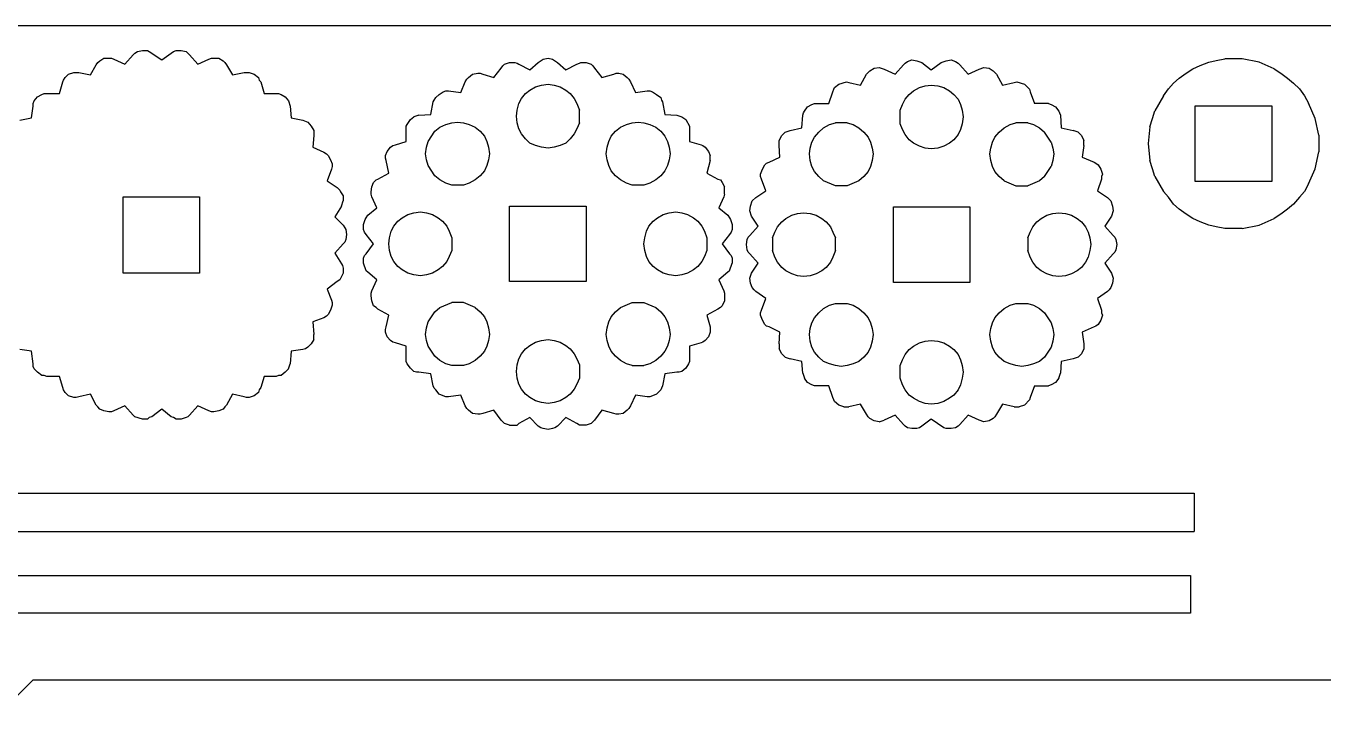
# Model space of a CAD drawing. Extents: x -4665 to 4665, y -2178 to 2178.
# Drawn here: x 2160 to 3468, y 1481 to 2178 of the extents above; entities that cross this region are included whole.
import ezdxf

# ---------------------------------------------------------------- set-up
doc = ezdxf.new("R2010")
doc.units = 0
doc.header["$MEASUREMENT"] = 0
doc.layers.get('0').update_dxf_attribs({"linetype": 'CONTINUOUS'})

msp = doc.modelspace()

# ---------------------------------------------------------------- linework, layer by layer
for p, q in [((4664.7, 2178.2), (-4664.7, 2178.2)), ((2234.2, 2143.2), (2238.5, 2145.7)), ((2238.5, 2145.7), (2246.1, 2145.7)), ((2246.1, 2145.7), (2248.6, 2144.9)), ((2259.6, 2139.8), (2268.1, 2149.1)), ((2268.1, 2149.1), (2269.8, 2150.8)), ((2269.8, 2150.8), (2272.3, 2152.5)), ((2272.3, 2152.5), (2277.4, 2153.4)), ((2277.4, 2153.4), (2282.5, 2153.4)), ((2282.5, 2153.4), (2284.2, 2152.5)), ((2284.2, 2152.5), (2296.9, 2144)), ((2296.9, 2144), (2306.2, 2150.8)), ((2306.2, 2150.8), (2308.7, 2152.5)), ((2308.7, 2152.5), (2311.3, 2153.4)), ((2311.3, 2153.4), (2316.4, 2153.4)), ((2316.4, 2153.4), (2321.4, 2152.5)), ((2321.4, 2152.5), (2324.8, 2149.1)), ((2324.8, 2149.1), (2333.3, 2139.8)), ((2344.3, 2144.9), (2346.8, 2145.7)), ((2346.8, 2145.7), (2354.5, 2145.7)), ((2354.5, 2145.7), (2358.7, 2143.2)), ((2681.4, 2144.9), (2686.5, 2145.7)), ((2686.5, 2145.7), (2690.8, 2144.9)), ((3360.1, 2143.5), (3368.6, 2145.2)), ((3386.3, 2145.2), (3368.6, 2145.2)), ((3403.3, 2141.8), (3386.3, 2145.2)), ((2224.9, 2128.8), (2230.8, 2139)), ((2230.8, 2139), (2232.5, 2141.5)), ((2232.5, 2141.5), (2234.2, 2143.2)), ((2248.6, 2144.9), (2259.6, 2139.8)), ((2333.3, 2139.8), (2344.3, 2144.9)), ((2358.7, 2143.2), (2360.4, 2141.5)), ((2360.4, 2141.5), (2362.1, 2139)), ((2362.1, 2139), (2368, 2128.8)), ((2631.5, 2126.3), (2639.1, 2135.6)), ((2639.1, 2135.6), (2640.8, 2138.1)), ((2640.8, 2138.1), (2642.5, 2139.8)), ((2642.5, 2139.8), (2647.6, 2141.5)), ((2647.6, 2141.5), (2652.7, 2141.5)), ((2652.7, 2141.5), (2655.2, 2140.7)), ((2655.2, 2140.7), (2656.9, 2139.8)), ((2656.9, 2139.8), (2667.9, 2133.9)), ((2667.9, 2133.9), (2676.4, 2141.5)), ((2676.4, 2141.5), (2681.4, 2144.9)), ((2690.8, 2144.9), (2695.8, 2141.5)), ((2695.8, 2141.5), (2704.3, 2133.9)), ((2704.3, 2133.9), (2715.3, 2139.8)), ((2715.3, 2139.8), (2717.9, 2140.7)), ((2717.9, 2140.7), (2719.5, 2141.5)), ((2719.5, 2141.5), (2724.6, 2141.5)), ((2724.6, 2141.5), (2729.7, 2139.8)), ((2729.7, 2139.8), (2731.4, 2138.1)), ((2731.4, 2138.1), (2733.1, 2135.6)), ((2733.1, 2135.6), (2740.7, 2126.3)), ((3007.4, 2129.6), (3010.8, 2133)), ((3010.8, 2133), (3015, 2135.6)), ((3015, 2135.6), (3020.1, 2136.4)), ((3020.1, 2136.4), (3025.2, 2134.7)), ((3025.2, 2134.7), (3036.2, 2129.6)), ((3036.2, 2129.6), (3044.7, 2139)), ((3044.7, 2139), (3046.4, 2140.7)), ((3046.4, 2140.7), (3048.9, 2142.3)), ((3048.9, 2142.3), (3053.1, 2144)), ((3053.1, 2144), (3058.2, 2143.2)), ((3058.2, 2143.2), (3063.3, 2141.5)), ((3063.3, 2141.5), (3072.6, 2133.9)), ((3072.6, 2133.9), (3082.8, 2141.5)), ((3082.8, 2141.5), (3087.8, 2143.2)), ((3087.8, 2143.2), (3092.9, 2144)), ((3092.9, 2144), (3097.2, 2142.3)), ((3097.2, 2142.3), (3099.7, 2140.7)), ((3099.7, 2140.7), (3101.4, 2139)), ((3101.4, 2139), (3109.9, 2129.6)), ((3109.9, 2129.6), (3120.9, 2134.7)), ((3120.9, 2134.7), (3125.9, 2136.4)), ((3125.9, 2136.4), (3131, 2135.6)), ((3131, 2135.6), (3135.3, 2133)), ((3135.3, 2133), (3138.6, 2129.6)), ((3329.6, 2130.8), (3336.4, 2135)), ((3336.4, 2135), (3344, 2138.4)), ((3344, 2138.4), (3352.5, 2141.8)), ((3352.5, 2141.8), (3360.1, 2143.5)), ((3418.5, 2135), (3403.3, 2141.8)), ((3418.5, 2135), (3425.3, 2130.8)), ((2193.6, 2110.2), (2197, 2122)), ((2197, 2122), (2197.8, 2123.7)), ((2197.8, 2123.7), (2199.5, 2126.3)), ((2199.5, 2126.3), (2202.9, 2129.6)), ((2202.9, 2129.6), (2208, 2131.3)), ((2208, 2131.3), (2213.1, 2131.3)), ((2213.1, 2131.3), (2224.9, 2128.8)), ((2368, 2128.8), (2379.9, 2131.3)), ((2379.9, 2131.3), (2384.9, 2131.3)), ((2384.9, 2131.3), (2390, 2129.6)), ((2390, 2129.6), (2394.2, 2126.3)), ((2394.2, 2126.3), (2395.1, 2123.7)), ((2395.1, 2123.7), (2396.8, 2122)), ((2396.8, 2122), (2400.2, 2110.2)), ((2598.5, 2111), (2602.7, 2122)), ((2602.7, 2122), (2604.4, 2124.6)), ((2604.4, 2124.6), (2606.1, 2126.3)), ((2606.1, 2126.3), (2610.3, 2129.6)), ((2610.3, 2129.6), (2615.4, 2130.5)), ((2615.4, 2130.5), (2617.9, 2130.5)), ((2617.9, 2130.5), (2620.5, 2129.6)), ((2620.5, 2129.6), (2631.5, 2126.3)), ((2679.8, 2118.6), (2686.5, 2119.5)), ((2686.5, 2119.5), (2692.5, 2118.6)), ((2740.7, 2126.3), (2752.6, 2129.6)), ((2752.6, 2129.6), (2755.1, 2130.5)), ((2755.1, 2130.5), (2757.6, 2130.5)), ((2757.6, 2130.5), (2761.9, 2129.6)), ((2761.9, 2129.6), (2766.1, 2126.3)), ((2766.1, 2126.3), (2767.8, 2124.6)), ((2767.8, 2124.6), (2769.5, 2122)), ((2769.5, 2122), (2774.6, 2111)), ((2975.2, 2116.1), (2979.5, 2119.5)), ((2979.5, 2119.5), (2987.1, 2122)), ((2987.1, 2122), (2989.6, 2121.2)), ((2989.6, 2121.2), (3001.5, 2118.6)), ((3001.5, 2118.6), (3007.4, 2129.6)), ((3138.6, 2129.6), (3144.6, 2118.6)), ((3144.6, 2118.6), (3156.4, 2121.2)), ((3156.4, 2121.2), (3159, 2122)), ((3159, 2122), (3166.6, 2119.5)), ((3166.6, 2119.5), (3171.7, 2114.4)), ((3311.8, 2114.7), (3316.9, 2120.6)), ((3316.9, 2120.6), (3322.8, 2125.7)), ((3322.8, 2125.7), (3329.6, 2130.8)), ((3425.3, 2130.8), (3432.1, 2125.7)), ((3432.1, 2125.7), (3438, 2120.6)), ((3438, 2120.6), (3443.9, 2114.7)), ((2168.2, 2102.6), (2171.6, 2106.8)), ((2171.6, 2106.8), (2175.8, 2109.3)), ((2175.8, 2109.3), (2178.3, 2110.2)), ((2178.3, 2110.2), (2193.6, 2110.2)), ((2400.2, 2110.2), (2414.6, 2110.2)), ((2414.6, 2110.2), (2417.1, 2109.3)), ((2417.1, 2109.3), (2421.3, 2106.8)), ((2421.3, 2106.8), (2424.7, 2102.6)), ((2571.4, 2103.4), (2573.1, 2106)), ((2573.1, 2106), (2576.5, 2109.3)), ((2576.5, 2109.3), (2580.7, 2111.9)), ((2580.7, 2111.9), (2583.2, 2112.7)), ((2583.2, 2112.7), (2585.8, 2112.7)), ((2585.8, 2112.7), (2598.5, 2111)), ((2659.4, 2105.1), (2663.7, 2110.2)), ((2663.7, 2110.2), (2667.9, 2113.6)), ((2667.9, 2113.6), (2673.8, 2116.9)), ((2673.8, 2116.9), (2679.8, 2118.6)), ((2692.5, 2118.6), (2698.4, 2116.9)), ((2698.4, 2116.9), (2704.3, 2113.6)), ((2704.3, 2113.6), (2708.5, 2110.2)), ((2708.5, 2110.2), (2712.8, 2105.1)), ((2774.6, 2111), (2786.4, 2112.7)), ((2786.4, 2112.7), (2789, 2112.7)), ((2789, 2112.7), (2791.5, 2111.9)), ((2791.5, 2111.9), (2795.7, 2109.3)), ((2795.7, 2109.3), (2800, 2106)), ((2800, 2106), (2800.8, 2103.4)), ((2969.3, 2100), (2973.5, 2111.9)), ((2973.5, 2111.9), (2974.4, 2114.4)), ((2974.4, 2114.4), (2975.2, 2116.1)), ((3046.4, 2104.3), (3050.6, 2109.3)), ((3050.6, 2109.3), (3054.8, 2112.7)), ((3054.8, 2112.7), (3060.8, 2116.1)), ((3060.8, 2116.1), (3066.7, 2117.8)), ((3066.7, 2117.8), (3072.6, 2118.6)), ((3072.6, 2118.6), (3079.4, 2117.8)), ((3079.4, 2117.8), (3085.3, 2116.1)), ((3085.3, 2116.1), (3091.2, 2112.7)), ((3091.2, 2112.7), (3095.5, 2109.3)), ((3095.5, 2109.3), (3099.7, 2104.3)), ((3171.7, 2114.4), (3172.5, 2111.9)), ((3172.5, 2111.9), (3176.7, 2100)), ((3306.8, 2107.9), (3298.3, 2092.7)), ((3306.8, 2107.9), (3311.8, 2114.7)), ((3443.9, 2114.7), (3449, 2107.9)), ((3449, 2107.9), (3453.2, 2100.3)), ((2165.6, 2085.6), (2167.3, 2097.5)), ((2167.3, 2100), (2168.2, 2102.6)), ((2167.3, 2097.5), (2167.3, 2100)), ((2424.7, 2102.6), (2426.4, 2097.5)), ((2426.4, 2097.5), (2427.3, 2085.6)), ((2568, 2089), (2570.5, 2101.7)), ((2570.5, 2101.7), (2571.4, 2103.4)), ((2654.4, 2087.3), (2655.2, 2093.3)), ((2655.2, 2093.3), (2656.9, 2100)), ((2656.9, 2100), (2659.4, 2105.1)), ((2712.8, 2105.1), (2715.3, 2100)), ((2715.3, 2100), (2717.9, 2093.3)), ((2717.9, 2080.6), (2717.9, 2093.3)), ((2800.8, 2103.4), (2801.7, 2101.7)), ((2801.7, 2101.7), (2804.2, 2089)), ((2944.8, 2092.4), (2948.1, 2096.6)), ((2948.1, 2096.6), (2952.4, 2099.2)), ((2952.4, 2099.2), (2954.9, 2100)), ((2954.9, 2100), (2969.3, 2100)), ((3041.3, 2093.3), (3043.8, 2099.2)), ((3041.3, 2079.7), (3041.3, 2093.3)), ((3043.8, 2099.2), (3046.4, 2104.3)), ((3099.7, 2104.3), (3102.2, 2099.2)), ((3102.2, 2099.2), (3103.9, 2093.3)), ((3103.9, 2093.3), (3104.8, 2086.5)), ((3191.1, 2100), (3176.7, 2100)), ((3191.1, 2100), (3193.7, 2099.2)), ((3193.7, 2099.2), (3197.9, 2096.6)), ((3197.9, 2096.6), (3201.3, 2092.4)), ((3338.9, 2021.6), (3338.9, 2097.8)), ((3338.9, 2097.8), (3416, 2097.8)), ((3416, 2097.8), (3416, 2021.6)), ((3460, 2085.1), (3453.2, 2100.3)), ((2153.8, 2083.1), (2165.6, 2085.6)), ((2427.3, 2085.6), (2439.1, 2083.1)), ((2439.1, 2083.1), (2444.2, 2081.4)), ((2444.2, 2081.4), (2447.6, 2077.2)), ((2544.3, 2078.9), (2547.7, 2083.9)), ((2547.7, 2083.9), (2551.1, 2086.5)), ((2556.1, 2088.2), (2551.1, 2086.5)), ((2556.1, 2088.2), (2568, 2089)), ((2583.2, 2078.9), (2589.2, 2080.6)), ((2589.2, 2080.6), (2595.1, 2081.4)), ((2595.1, 2081.4), (2601, 2080.6)), ((2601, 2080.6), (2606.9, 2078.9)), ((2655.2, 2080.6), (2654.4, 2087.3)), ((2656.9, 2074.6), (2655.2, 2080.6)), ((2717.9, 2080.6), (2715.3, 2074.6)), ((2765.3, 2078.9), (2771.2, 2080.6)), ((2771.2, 2080.6), (2777.1, 2081.4)), ((2777.1, 2081.4), (2783, 2080.6)), ((2783, 2080.6), (2789, 2078.9)), ((2804.2, 2089), (2816.1, 2088.2)), ((2816.1, 2088.2), (2821.1, 2086.5)), ((2821.1, 2086.5), (2825.4, 2083.9)), ((2825.4, 2083.9), (2828.8, 2077.2)), ((2942.2, 2075.5), (2943.1, 2088.2)), ((2943.1, 2088.2), (2943.9, 2090.7)), ((2943.9, 2090.7), (2944.8, 2092.4)), ((2970.2, 2078.9), (2976.1, 2080.6)), ((2987.9, 2080.6), (2976.1, 2080.6)), ((2987.9, 2080.6), (2993.9, 2078.9)), ((3043.8, 2073.8), (3041.3, 2079.7)), ((3103.9, 2079.7), (3102.2, 2073.8)), ((3104.8, 2086.5), (3103.9, 2079.7)), ((3152.2, 2078.9), (3158.1, 2080.6)), ((3170, 2080.6), (3158.1, 2080.6)), ((3170, 2080.6), (3175.9, 2078.9)), ((3201.3, 2092.4), (3202.1, 2090.7)), ((3202.1, 2090.7), (3203, 2088.2)), ((3203, 2088.2), (3203.8, 2075.5)), ((3293.2, 2076.6), (3295.8, 2085.1)), ((3295.8, 2085.1), (3298.3, 2092.7)), ((3463.4, 2068.1), (3460, 2085.1)), ((2447.6, 2077.2), (2450.1, 2072.9)), ((2450.1, 2067.9), (2449.3, 2056)), ((2450.1, 2072.9), (2450.1, 2067.9)), ((2543.4, 2077.2), (2544.3, 2078.9)), ((2543.4, 2061.9), (2543.4, 2077.2)), ((2565.5, 2061.9), (2572.2, 2072.1)), ((2572.2, 2072.1), (2577.3, 2076.3)), ((2577.3, 2076.3), (2583.2, 2078.9)), ((2606.9, 2078.9), (2612.9, 2076.3)), ((2612.9, 2076.3), (2617.9, 2072.1)), ((2617.9, 2072.1), (2622.2, 2067)), ((2622.2, 2067), (2624.7, 2061.9)), ((2659.4, 2069.6), (2656.9, 2074.6)), ((2663.7, 2064.5), (2659.4, 2069.6)), ((2712.8, 2069.6), (2708.5, 2064.5)), ((2715.3, 2074.6), (2712.8, 2069.6)), ((2747.5, 2061.9), (2750, 2067)), ((2750, 2067), (2754.3, 2072.1)), ((2754.3, 2072.1), (2759.3, 2076.3)), ((2759.3, 2076.3), (2765.3, 2078.9)), ((2789, 2078.9), (2794.9, 2076.3)), ((2794.9, 2076.3), (2800, 2072.1)), ((2800, 2072.1), (2804.2, 2067)), ((2804.2, 2067), (2806.8, 2061.9)), ((2828.8, 2077.2), (2828.8, 2061.9)), ((2919.4, 2062.8), (2921.9, 2067.9)), ((2921.9, 2067.9), (2925.3, 2071.2)), ((2925.3, 2071.2), (2930.4, 2072.9)), ((2930.4, 2072.9), (2942.2, 2075.5)), ((2954.9, 2066.2), (2959.2, 2071.2)), ((2959.2, 2071.2), (2964.2, 2075.5)), ((2964.2, 2075.5), (2970.2, 2078.9)), ((2993.9, 2078.9), (2999.8, 2075.5)), ((2999.8, 2075.5), (3004.9, 2071.2)), ((3004.9, 2071.2), (3009.1, 2066.2)), ((3046.4, 2068.7), (3043.8, 2073.8)), ((3050.6, 2063.6), (3046.4, 2068.7)), ((3099.7, 2068.7), (3095.5, 2063.6)), ((3102.2, 2073.8), (3099.7, 2068.7)), ((3137, 2066.2), (3141.2, 2071.2)), ((3141.2, 2071.2), (3146.3, 2075.5)), ((3146.3, 2075.5), (3152.2, 2078.9)), ((3175.9, 2078.9), (3181.8, 2075.5)), ((3181.8, 2075.5), (3186.9, 2071.2)), ((3193.7, 2061.1), (3186.9, 2071.2)), ((3203.8, 2075.5), (3215.7, 2072.9)), ((3220.8, 2071.2), (3215.7, 2072.9)), ((3220.8, 2071.2), (3224.2, 2067.9)), ((3224.2, 2067.9), (3226.7, 2062.8)), ((3293.2, 2076.6), (3291.5, 2059.7)), ((3463.4, 2068.1), (3463.4, 2051.2)), ((2449.3, 2056), (2460.3, 2050.9)), ((2524, 2051.8), (2527.4, 2056)), ((2527.4, 2056), (2529.9, 2057.7)), ((2529.9, 2057.7), (2532.4, 2058.5)), ((2532.4, 2058.5), (2543.4, 2061.9)), ((2562.9, 2049.2), (2563.8, 2056)), ((2563.8, 2056), (2565.5, 2061.9)), ((2624.7, 2061.9), (2626.4, 2056)), ((2626.4, 2056), (2627.3, 2049.2)), ((2667.9, 2060.2), (2663.7, 2064.5)), ((2673.8, 2057.7), (2667.9, 2060.2)), ((2679.8, 2056), (2673.8, 2057.7)), ((2686.5, 2055.2), (2679.8, 2056)), ((2692.5, 2056), (2686.5, 2055.2)), ((2698.4, 2057.7), (2692.5, 2056)), ((2704.3, 2060.2), (2698.4, 2057.7)), ((2708.5, 2064.5), (2704.3, 2060.2)), ((2744.9, 2049.2), (2745.8, 2056)), ((2745.8, 2056), (2747.5, 2061.9)), ((2806.8, 2061.9), (2808.4, 2056)), ((2808.4, 2056), (2809.3, 2049.2)), ((2828.8, 2061.9), (2840.6, 2058.5)), ((2840.6, 2058.5), (2842.3, 2057.7)), ((2842.3, 2057.7), (2844.9, 2056)), ((2844.9, 2056), (2848.2, 2051.8)), ((2919.4, 2057.7), (2919.4, 2062.8)), ((2920.2, 2045.8), (2919.4, 2057.7)), ((2949.8, 2049.2), (2950.7, 2055.2)), ((2950.7, 2055.2), (2952.4, 2061.1)), ((2952.4, 2061.1), (2954.9, 2066.2)), ((3009.1, 2066.2), (3011.6, 2061.1)), ((3011.6, 2061.1), (3013.3, 2055.2)), ((3013.3, 2055.2), (3014.2, 2049.2)), ((3054.8, 2060.2), (3050.6, 2063.6)), ((3060.8, 2056.9), (3054.8, 2060.2)), ((3066.7, 2055.2), (3060.8, 2056.9)), ((3072.6, 2054.3), (3066.7, 2055.2)), ((3079.4, 2055.2), (3072.6, 2054.3)), ((3085.3, 2056.9), (3079.4, 2055.2)), ((3091.2, 2060.2), (3085.3, 2056.9)), ((3095.5, 2063.6), (3091.2, 2060.2)), ((3131.9, 2049.2), (3132.7, 2055.2)), ((3132.7, 2055.2), (3134.4, 2061.1)), ((3134.4, 2061.1), (3137, 2066.2)), ((3193.7, 2061.1), (3195.4, 2055.2)), ((3195.4, 2055.2), (3196.2, 2049.2)), ((3226.7, 2057.7), (3225, 2045.8)), ((3226.7, 2057.7), (3226.7, 2062.8)), ((3291.5, 2059.7), (3293.2, 2042.7)), ((2460.3, 2050.9), (2462.8, 2049.2)), ((2462.8, 2049.2), (2464.5, 2047.5)), ((2464.5, 2047.5), (2467.1, 2043.3)), ((2467.1, 2043.3), (2468.8, 2039.1)), ((2522.3, 2047.5), (2524, 2051.8)), ((2522.3, 2045), (2522.3, 2047.5)), ((2523.1, 2042.5), (2522.3, 2045)), ((2525.7, 2029.8), (2523.1, 2042.5)), ((2563.8, 2043.3), (2562.9, 2049.2)), ((2565.5, 2037.4), (2563.8, 2043.3)), ((2626.4, 2043.3), (2624.7, 2037.4)), ((2627.3, 2049.2), (2626.4, 2043.3)), ((2745.8, 2043.3), (2744.9, 2049.2)), ((2747.5, 2037.4), (2745.8, 2043.3)), ((2808.4, 2043.3), (2806.8, 2037.4)), ((2809.3, 2049.2), (2808.4, 2043.3)), ((2849.9, 2042.5), (2846.5, 2029.8)), ((2848.2, 2051.8), (2849.9, 2047.5)), ((2849.9, 2042.5), (2849.9, 2047.5)), ((2906.7, 2039.9), (2909.2, 2040.8)), ((2909.2, 2040.8), (2920.2, 2045.8)), ((2950.7, 2042.5), (2949.8, 2049.2)), ((2952.4, 2036.5), (2950.7, 2042.5)), ((3013.3, 2042.5), (3011.6, 2036.5)), ((3014.2, 2049.2), (3013.3, 2042.5)), ((3132.7, 2042.5), (3131.9, 2049.2)), ((3134.4, 2036.5), (3132.7, 2042.5)), ((3195.4, 2042.5), (3193.7, 2036.5)), ((3196.2, 2049.2), (3195.4, 2042.5)), ((3225, 2045.8), (3236.9, 2040.8)), ((3236.9, 2040.8), (3238.6, 2039.9)), ((3295.8, 2034.3), (3293.2, 2042.7)), ((3460, 2034.3), (3463.4, 2051.2)), ((2467.9, 2034), (2463.7, 2022.1)), ((2468.8, 2036.5), (2467.9, 2034)), ((2468.8, 2039.1), (2468.8, 2036.5)), ((2514.7, 2023.8), (2525.7, 2029.8)), ((2572.2, 2027.2), (2565.5, 2037.4)), ((2622.2, 2032.3), (2617.9, 2027.2)), ((2624.7, 2037.4), (2622.2, 2032.3)), ((2750, 2032.3), (2747.5, 2037.4)), ((2754.3, 2027.2), (2750, 2032.3)), ((2804.2, 2032.3), (2800, 2027.2)), ((2806.8, 2037.4), (2804.2, 2032.3)), ((2846.5, 2029.8), (2857.6, 2023.8)), ((2900.7, 2028.9), (2902.4, 2034)), ((2900.7, 2026.4), (2900.7, 2028.9)), ((2902.4, 2034), (2905, 2038.2)), ((2905, 2038.2), (2906.7, 2039.9)), ((2954.9, 2031.5), (2952.4, 2036.5)), ((2959.2, 2026.4), (2954.9, 2031.5)), ((3009.1, 2031.5), (3004.9, 2026.4)), ((3011.6, 2036.5), (3009.1, 2031.5)), ((3137, 2031.5), (3134.4, 2036.5)), ((3141.2, 2026.4), (3137, 2031.5)), ((3186.9, 2026.4), (3193.7, 2036.5)), ((3238.6, 2039.9), (3241.1, 2038.2)), ((3241.1, 2038.2), (3243.6, 2034)), ((3243.6, 2034), (3245.3, 2028.9)), ((3245.3, 2028.9), (3244.5, 2026.4)), ((3298.3, 2026.6), (3295.8, 2034.3)), ((3453.2, 2019), (3460, 2034.3)), ((2463.7, 2022.1), (2473.8, 2015.4)), ((2473.8, 2015.4), (2476.4, 2012.8)), ((2507.9, 2011.1), (2508.7, 2016.2)), ((2508.7, 2016.2), (2510.4, 2020.4)), ((2510.4, 2020.4), (2513, 2023)), ((2513, 2023), (2514.7, 2023.8)), ((2577.3, 2023), (2572.2, 2027.2)), ((2583.2, 2019.6), (2577.3, 2023)), ((2589.2, 2017.9), (2583.2, 2019.6)), ((2601, 2017.9), (2589.2, 2017.9)), ((2606.9, 2019.6), (2601, 2017.9)), ((2612.9, 2023), (2606.9, 2019.6)), ((2617.9, 2027.2), (2612.9, 2023)), ((2759.3, 2023), (2754.3, 2027.2)), ((2765.3, 2019.6), (2759.3, 2023)), ((2771.2, 2017.9), (2765.3, 2019.6)), ((2783, 2017.9), (2771.2, 2017.9)), ((2789, 2019.6), (2783, 2017.9)), ((2794.9, 2023), (2789, 2019.6)), ((2800, 2027.2), (2794.9, 2023)), ((2857.6, 2023.8), (2860.1, 2023)), ((2860.1, 2023), (2861.8, 2020.4)), ((2861.8, 2020.4), (2864.3, 2016.2)), ((2864.3, 2008.6), (2864.3, 2016.2)), ((2901.6, 2023.8), (2900.7, 2026.4)), ((2905.8, 2012), (2901.6, 2023.8)), ((2964.2, 2022.1), (2959.2, 2026.4)), ((2976.1, 2017.1), (2964.2, 2022.1)), ((2987.9, 2017.1), (2976.1, 2017.1)), ((2999.8, 2022.1), (2987.9, 2017.1)), ((3004.9, 2026.4), (2999.8, 2022.1)), ((3146.3, 2022.1), (3141.2, 2026.4)), ((3146.3, 2022.1), (3158.1, 2017.1)), ((3158.1, 2017.1), (3170, 2017.1)), ((3181.8, 2022.1), (3170, 2017.1)), ((3186.9, 2026.4), (3181.8, 2022.1)), ((3244.5, 2023.8), (3240.2, 2012)), ((3244.5, 2026.4), (3244.5, 2023.8)), ((3298.3, 2026.6), (3306.8, 2011.4)), ((3416, 2021.6), (3338.9, 2021.6)), ((3453.2, 2019), (3449, 2011.4)), ((2257.9, 2006.1), (2335, 2006.1)), ((2257.9, 1929), (2257.9, 2006.1)), ((2335, 2006.1), (2335, 1929)), ((2476.4, 2012.8), (2477.2, 2011.1)), ((2477.2, 2011.1), (2479.8, 2006.9)), ((2478.1, 1996.7), (2479.8, 2001.8)), ((2479.8, 2006.9), (2479.8, 2001.8)), ((2507.9, 2008.6), (2507.9, 2011.1)), ((2508.7, 2006.1), (2507.9, 2008.6)), ((2513.8, 1995), (2508.7, 2006.1)), ((2863.5, 2006.1), (2858.4, 1995)), ((2864.3, 2008.6), (2863.5, 2006.1)), ((2890.6, 1996.7), (2892.3, 2001.8)), ((2892.3, 2001.8), (2895.7, 2005.2)), ((2895.7, 2005.2), (2905.8, 2012)), ((3240.2, 2012), (3250.4, 2005.2)), ((3253.8, 2001.8), (3250.4, 2005.2)), ((3253.8, 2001.8), (3255.5, 1996.7)), ((3311.8, 2005.5), (3306.8, 2011.4)), ((3316.9, 1998.7), (3311.8, 2005.5)), ((3443.9, 2005.5), (3438, 1998.7)), ((3449, 2011.4), (3443.9, 2005.5)), ((2478.1, 1996.7), (2471.3, 1985.7)), ((2504.5, 1987.4), (2513.8, 1995)), ((2539.2, 1984.9), (2545.1, 1988.3)), ((2545.1, 1988.3), (2551.1, 1990)), ((2551.1, 1990), (2557.8, 1990.8)), ((2557.8, 1990.8), (2563.8, 1990)), ((2563.8, 1990), (2569.7, 1988.3)), ((2569.7, 1988.3), (2575.6, 1984.9)), ((2647.6, 1920.5), (2647.6, 1996.7)), ((2647.6, 1996.7), (2724.6, 1996.7)), ((2724.6, 1996.7), (2724.6, 1920.5)), ((2796.6, 1984.9), (2802.5, 1988.3)), ((2802.5, 1988.3), (2808.4, 1990)), ((2808.4, 1990), (2815.2, 1990.8)), ((2815.2, 1990.8), (2821.1, 1990)), ((2821.1, 1990), (2827.1, 1988.3)), ((2827.1, 1988.3), (2833, 1984.9)), ((2858.4, 1995), (2867.7, 1987.4)), ((2889.7, 1991.7), (2890.6, 1996.7)), ((2891.4, 1986.6), (2889.7, 1991.7)), ((2932.1, 1987.4), (2938, 1989.1)), ((2938, 1989.1), (2943.9, 1990)), ((2943.9, 1990), (2950.7, 1989.1)), ((2950.7, 1989.1), (2956.6, 1987.4)), ((3034.5, 1919.7), (3034.5, 1995.9)), ((3034.5, 1995.9), (3111.6, 1995.9)), ((3111.6, 1995.9), (3111.6, 1919.7)), ((3189.4, 1987.4), (3195.4, 1989.1)), ((3195.4, 1989.1), (3201.3, 1990)), ((3201.3, 1990), (3208.1, 1989.1)), ((3208.1, 1989.1), (3214, 1987.4)), ((3256.3, 1991.7), (3254.6, 1986.6)), ((3255.5, 1996.7), (3256.3, 1991.7)), ((3322.8, 1993.6), (3316.9, 1998.7)), ((3329.6, 1988.5), (3322.8, 1993.6)), ((3336.4, 1984.3), (3329.6, 1988.5)), ((3425.3, 1988.5), (3418.5, 1984.3)), ((3432.1, 1993.6), (3425.3, 1988.5)), ((3438, 1998.7), (3432.1, 1993.6)), ((2471.3, 1985.7), (2479.8, 1977.3)), ((2479.8, 1977.3), (2481.5, 1974.7)), ((2500.3, 1978.1), (2502, 1983.2)), ((2500.3, 1973), (2500.3, 1978.1)), ((2502, 1983.2), (2502.8, 1984.9)), ((2502.8, 1984.9), (2504.5, 1987.4)), ((2528.2, 1971.3), (2530.7, 1976.4)), ((2530.7, 1976.4), (2535, 1981.5)), ((2535, 1981.5), (2539.2, 1984.9)), ((2575.6, 1984.9), (2579.8, 1981.5)), ((2579.8, 1981.5), (2584.1, 1976.4)), ((2584.1, 1976.4), (2586.6, 1971.3)), ((2785.6, 1971.3), (2788.1, 1976.4)), ((2788.1, 1976.4), (2792.4, 1981.5)), ((2792.4, 1981.5), (2796.6, 1984.9)), ((2833, 1984.9), (2837.2, 1981.5)), ((2837.2, 1981.5), (2841.5, 1976.4)), ((2841.5, 1976.4), (2844, 1971.3)), ((2867.7, 1987.4), (2869.4, 1984.9)), ((2869.4, 1984.9), (2870.3, 1983.2)), ((2870.3, 1983.2), (2871.9, 1978.1)), ((2871.9, 1978.1), (2871.9, 1973)), ((2889.7, 1967.1), (2898.2, 1976.4)), ((2898.2, 1976.4), (2891.4, 1986.6)), ((2915.1, 1970.5), (2917.7, 1975.6)), ((2917.7, 1975.6), (2921.9, 1980.7)), ((2921.9, 1980.7), (2926.1, 1984)), ((2926.1, 1984), (2932.1, 1987.4)), ((2956.6, 1987.4), (2962.5, 1984)), ((2962.5, 1984), (2966.8, 1980.7)), ((2966.8, 1980.7), (2971, 1975.6)), ((2971, 1975.6), (2973.5, 1970.5)), ((3172.5, 1970.5), (3175.1, 1975.6)), ((3175.1, 1975.6), (3179.3, 1980.7)), ((3179.3, 1980.7), (3183.5, 1984)), ((3183.5, 1984), (3189.4, 1987.4)), ((3214, 1987.4), (3219.9, 1984)), ((3219.9, 1984), (3224.2, 1980.7)), ((3224.2, 1980.7), (3228.4, 1975.6)), ((3228.4, 1975.6), (3230.9, 1970.5)), ((3254.6, 1986.6), (3247.9, 1976.4)), ((3247.9, 1976.4), (3256.3, 1967.1)), ((3344, 1980.9), (3336.4, 1984.3)), ((3352.5, 1977.5), (3344, 1980.9)), ((3360.1, 1975.8), (3352.5, 1977.5)), ((3368.6, 1974.1), (3360.1, 1975.8)), ((3386.3, 1974.1), (3403.3, 1977.5)), ((3403.3, 1977.5), (3418.5, 1984.3)), ((2481.5, 1974.7), (2482.3, 1973)), ((2482.3, 1962.9), (2481.5, 1960.3)), ((2482.3, 1973), (2483.1, 1968)), ((2483.1, 1968), (2482.3, 1962.9)), ((2501.1, 1970.5), (2500.3, 1973)), ((2502.8, 1968), (2501.1, 1970.5)), ((2510.4, 1958.6), (2502.8, 1968)), ((2525.7, 1958.6), (2526.5, 1964.6)), ((2526.5, 1964.6), (2528.2, 1971.3)), ((2586.6, 1971.3), (2589.2, 1964.6)), ((2589.2, 1964.6), (2589.2, 1951.9)), ((2783, 1958.6), (2783.9, 1964.6)), ((2783.9, 1964.6), (2785.6, 1971.3)), ((2844, 1971.3), (2846.5, 1964.6)), ((2846.5, 1964.6), (2846.5, 1951.9)), ((2869.4, 1968), (2861.8, 1958.6)), ((2871.1, 1970.5), (2869.4, 1968)), ((2871.9, 1973), (2871.1, 1970.5)), ((2886.3, 1957.8), (2887.2, 1962.9)), ((2887.2, 1962.9), (2888, 1965.4)), ((2888, 1965.4), (2889.7, 1967.1)), ((2912.6, 1964.6), (2915.1, 1970.5)), ((2912.6, 1964.6), (2912.6, 1951.9)), ((2973.5, 1970.5), (2976.1, 1964.6)), ((2976.1, 1951.9), (2976.1, 1964.6)), ((3170, 1964.6), (3172.5, 1970.5)), ((3170, 1964.6), (3170, 1951.9)), ((3230.9, 1970.5), (3232.6, 1964.6)), ((3232.6, 1964.6), (3233.5, 1957.8)), ((3256.3, 1967.1), (3258, 1965.4)), ((3258, 1965.4), (3258.9, 1962.9)), ((3258.9, 1962.9), (3259.7, 1957.8)), ((3386.3, 1974.1), (3368.6, 1974.1)), ((2479.8, 1958.6), (2471.3, 1949.3)), ((2471.3, 1949.3), (2478.1, 1938.3)), ((2481.5, 1960.3), (2479.8, 1958.6)), ((2502.8, 1948.5), (2510.4, 1958.6)), ((2526.5, 1951.9), (2525.7, 1958.6)), ((2528.2, 1945.9), (2526.5, 1951.9)), ((2589.2, 1951.9), (2586.6, 1945.9)), ((2783.9, 1951.9), (2783, 1958.6)), ((2785.6, 1945.9), (2783.9, 1951.9)), ((2846.5, 1951.9), (2844, 1945.9)), ((2861.8, 1958.6), (2869.4, 1948.5)), ((2887.2, 1952.7), (2886.3, 1957.8)), ((2888, 1950.2), (2887.2, 1952.7)), ((2889.7, 1948.5), (2888, 1950.2)), ((2915.1, 1945.1), (2912.6, 1951.9)), ((2976.1, 1951.9), (2973.5, 1945.1)), ((3172.5, 1945.1), (3170, 1951.9)), ((3232.6, 1951.9), (3230.9, 1945.1)), ((3233.5, 1957.8), (3232.6, 1951.9)), ((3258, 1950.2), (3256.3, 1948.5)), ((3258.9, 1952.7), (3258, 1950.2)), ((3259.7, 1957.8), (3258.9, 1952.7)), ((2478.1, 1938.3), (2478.9, 1936.6)), ((2478.9, 1936.6), (2479.8, 1934.1)), ((2500.3, 1944.2), (2501.1, 1946.8)), ((2500.3, 1939.2), (2500.3, 1944.2)), ((2502.8, 1931.5), (2500.3, 1939.2)), ((2501.1, 1946.8), (2502.8, 1948.5)), ((2530.7, 1940.9), (2528.2, 1945.9)), ((2535, 1935.8), (2530.7, 1940.9)), ((2539.2, 1932.4), (2535, 1935.8)), ((2579.8, 1935.8), (2575.6, 1932.4)), ((2584.1, 1940.9), (2579.8, 1935.8)), ((2586.6, 1945.9), (2584.1, 1940.9)), ((2788.1, 1940.9), (2785.6, 1945.9)), ((2792.4, 1935.8), (2788.1, 1940.9)), ((2796.6, 1932.4), (2792.4, 1935.8)), ((2837.2, 1935.8), (2833, 1932.4)), ((2841.5, 1940.9), (2837.2, 1935.8)), ((2844, 1945.9), (2841.5, 1940.9)), ((2869.4, 1948.5), (2871.1, 1946.8)), ((2869.4, 1931.5), (2871.9, 1939.2)), ((2871.1, 1946.8), (2871.9, 1944.2)), ((2871.9, 1944.2), (2871.9, 1939.2)), ((2898.2, 1939.2), (2889.7, 1948.5)), ((2891.4, 1929), (2898.2, 1939.2)), ((2917.7, 1940), (2915.1, 1945.1)), ((2921.9, 1934.9), (2917.7, 1940)), ((2971, 1940), (2966.8, 1934.9)), ((2973.5, 1945.1), (2971, 1940)), ((3175.1, 1940), (3172.5, 1945.1)), ((3179.3, 1934.9), (3175.1, 1940)), ((3228.4, 1940), (3224.2, 1934.9)), ((3230.9, 1945.1), (3228.4, 1940)), ((3256.3, 1948.5), (3247.9, 1939.2)), ((3247.9, 1939.2), (3254.6, 1929)), ((2335, 1929), (2257.9, 1929)), ((2479.8, 1929), (2476.4, 1922.2)), ((2479.8, 1934.1), (2479.8, 1929)), ((2504.5, 1929.9), (2502.8, 1931.5)), ((2513.8, 1922.2), (2504.5, 1929.9)), ((2545.1, 1929), (2539.2, 1932.4)), ((2551.1, 1927.3), (2545.1, 1929)), ((2557.8, 1926.5), (2551.1, 1927.3)), ((2563.8, 1927.3), (2557.8, 1926.5)), ((2569.7, 1929), (2563.8, 1927.3)), ((2575.6, 1932.4), (2569.7, 1929)), ((2802.5, 1929), (2796.6, 1932.4)), ((2808.4, 1927.3), (2802.5, 1929)), ((2815.2, 1926.5), (2808.4, 1927.3)), ((2821.1, 1927.3), (2815.2, 1926.5)), ((2827.1, 1929), (2821.1, 1927.3)), ((2833, 1932.4), (2827.1, 1929)), ((2867.7, 1929.9), (2858.4, 1922.2)), ((2869.4, 1931.5), (2867.7, 1929.9)), ((2889.7, 1923.9), (2891.4, 1929)), ((2890.6, 1918.8), (2889.7, 1923.9)), ((2926.1, 1931.5), (2921.9, 1934.9)), ((2932.1, 1928.2), (2926.1, 1931.5)), ((2938, 1926.5), (2932.1, 1928.2)), ((2943.9, 1925.6), (2938, 1926.5)), ((2950.7, 1926.5), (2943.9, 1925.6)), ((2956.6, 1928.2), (2950.7, 1926.5)), ((2962.5, 1931.5), (2956.6, 1928.2)), ((2966.8, 1934.9), (2962.5, 1931.5)), ((3183.5, 1931.5), (3179.3, 1934.9)), ((3189.4, 1928.2), (3183.5, 1931.5)), ((3195.4, 1926.5), (3189.4, 1928.2)), ((3201.3, 1925.6), (3195.4, 1926.5)), ((3208.1, 1926.5), (3201.3, 1925.6)), ((3214, 1928.2), (3208.1, 1926.5)), ((3219.9, 1931.5), (3214, 1928.2)), ((3224.2, 1934.9), (3219.9, 1931.5)), ((3254.6, 1929), (3256.3, 1923.9)), ((3256.3, 1923.9), (3255.5, 1918.8)), ((2473.8, 1920.5), (2463.7, 1912.9)), ((2463.7, 1912.9), (2467.9, 1901.9)), ((2476.4, 1922.2), (2473.8, 1920.5)), ((2507.9, 1908.7), (2508.7, 1911.2)), ((2508.7, 1911.2), (2513.8, 1922.2)), ((2724.6, 1920.5), (2647.6, 1920.5)), ((2858.4, 1922.2), (2863.5, 1911.2)), ((2863.5, 1911.2), (2864.3, 1908.7)), ((2892.3, 1914.6), (2890.6, 1918.8)), ((2894, 1912.1), (2892.3, 1914.6)), ((2895.7, 1910.4), (2894, 1912.1)), ((2905.8, 1903.6), (2895.7, 1910.4)), ((3111.6, 1919.7), (3034.5, 1919.7)), ((3250.4, 1910.4), (3240.2, 1903.6)), ((3252.1, 1912.1), (3250.4, 1910.4)), ((3253.8, 1914.6), (3252.1, 1912.1)), ((3255.5, 1918.8), (3253.8, 1914.6)), ((2468.8, 1896.8), (2467.1, 1891.8)), ((2467.9, 1901.9), (2468.8, 1899.4)), ((2468.8, 1899.4), (2468.8, 1896.8)), ((2507.9, 1906.1), (2507.9, 1908.7)), ((2508.7, 1901.1), (2507.9, 1906.1)), ((2510.4, 1896), (2508.7, 1901.1)), ((2577.3, 1894.3), (2589.2, 1899.4)), ((2601, 1899.4), (2589.2, 1899.4)), ((2612.9, 1894.3), (2601, 1899.4)), ((2759.3, 1894.3), (2771.2, 1899.4)), ((2771.2, 1899.4), (2783, 1899.4)), ((2783, 1899.4), (2794.9, 1894.3)), ((2864.3, 1901.1), (2861.8, 1896)), ((2864.3, 1908.7), (2864.3, 1901.1)), ((2901.6, 1891.8), (2905.8, 1903.6)), ((2964.2, 1893.4), (2970.2, 1896.8)), ((2970.2, 1896.8), (2976.1, 1898.5)), ((2976.1, 1898.5), (2987.9, 1898.5)), ((2987.9, 1898.5), (2993.9, 1896.8)), ((2993.9, 1896.8), (2999.8, 1893.4)), ((3146.3, 1893.4), (3152.2, 1896.8)), ((3152.2, 1896.8), (3158.1, 1898.5)), ((3158.1, 1898.5), (3170, 1898.5)), ((3170, 1898.5), (3175.9, 1896.8)), ((3175.9, 1896.8), (3181.8, 1893.4)), ((3240.2, 1903.6), (3244.5, 1891.8)), ((2460.3, 1884.1), (2449.3, 1879.9)), ((2462.8, 1885.8), (2460.3, 1884.1)), ((2464.5, 1887.5), (2462.8, 1885.8)), ((2467.1, 1891.8), (2464.5, 1887.5)), ((2513, 1894.3), (2510.4, 1896)), ((2514.7, 1892.6), (2513, 1894.3)), ((2525.7, 1886.7), (2514.7, 1892.6)), ((2523.1, 1874.8), (2525.7, 1886.7)), ((2565.5, 1879.9), (2572.2, 1890.1)), ((2572.2, 1890.1), (2577.3, 1894.3)), ((2612.9, 1894.3), (2617.9, 1890.1)), ((2617.9, 1890.1), (2622.2, 1885)), ((2622.2, 1885), (2624.7, 1879.9)), ((2747.5, 1879.9), (2750, 1885)), ((2750, 1885), (2754.3, 1890.1)), ((2754.3, 1890.1), (2759.3, 1894.3)), ((2794.9, 1894.3), (2800, 1890.1)), ((2800, 1890.1), (2804.2, 1885)), ((2804.2, 1885), (2806.8, 1879.9)), ((2857.6, 1892.6), (2846.5, 1886.7)), ((2846.5, 1886.7), (2849.9, 1874.8)), ((2860.1, 1894.3), (2857.6, 1892.6)), ((2861.8, 1896), (2860.1, 1894.3)), ((2900.7, 1889.2), (2901.6, 1891.8)), ((2900.7, 1886.7), (2900.7, 1889.2)), ((2902.4, 1881.6), (2900.7, 1886.7)), ((2952.4, 1879.1), (2954.9, 1884.1)), ((2954.9, 1884.1), (2959.2, 1889.2)), ((2959.2, 1889.2), (2964.2, 1893.4)), ((2999.8, 1893.4), (3004.9, 1889.2)), ((3004.9, 1889.2), (3009.1, 1884.1)), ((3009.1, 1884.1), (3011.6, 1879.1)), ((3134.4, 1879.1), (3137, 1884.1)), ((3137, 1884.1), (3141.2, 1889.2)), ((3141.2, 1889.2), (3146.3, 1893.4)), ((3181.8, 1893.4), (3186.9, 1889.2)), ((3186.9, 1889.2), (3193.7, 1879.1)), ((3245.3, 1886.7), (3243.6, 1881.6)), ((3244.5, 1891.8), (3244.5, 1889.2)), ((3244.5, 1889.2), (3245.3, 1886.7)), ((2449.3, 1879.9), (2450.1, 1867.2)), ((2522.3, 1872.3), (2523.1, 1874.8)), ((2522.3, 1869.7), (2522.3, 1872.3)), ((2562.9, 1867.2), (2563.8, 1874)), ((2563.8, 1874), (2565.5, 1879.9)), ((2624.7, 1879.9), (2626.4, 1874)), ((2626.4, 1874), (2627.3, 1867.2)), ((2744.9, 1867.2), (2745.8, 1874)), ((2745.8, 1874), (2747.5, 1879.9)), ((2806.8, 1879.9), (2808.4, 1874)), ((2808.4, 1874), (2809.3, 1867.2)), ((2849.9, 1874.8), (2849.9, 1869.7)), ((2905, 1877.4), (2902.4, 1881.6)), ((2906.7, 1875.7), (2905, 1877.4)), ((2909.2, 1874.8), (2906.7, 1875.7)), ((2920.2, 1869.7), (2909.2, 1874.8)), ((2949.8, 1867.2), (2950.7, 1873.1)), ((2950.7, 1873.1), (2952.4, 1879.1)), ((3011.6, 1879.1), (3013.3, 1873.1)), ((3013.3, 1873.1), (3014.2, 1867.2)), ((3131.9, 1867.2), (3132.7, 1873.1)), ((3132.7, 1873.1), (3134.4, 1879.1)), ((3193.7, 1879.1), (3195.4, 1873.1)), ((3195.4, 1873.1), (3196.2, 1867.2)), ((3236.9, 1874.8), (3225, 1869.7)), ((3238.6, 1875.7), (3236.9, 1874.8)), ((3241.1, 1877.4), (3238.6, 1875.7)), ((3243.6, 1881.6), (3241.1, 1877.4)), ((2447.6, 1857.9), (2444.2, 1854.5)), ((2450.1, 1862.1), (2447.6, 1857.9)), ((2450.1, 1862.1), (2450.1, 1867.2)), ((2524, 1864.7), (2522.3, 1869.7)), ((2527.4, 1861.3), (2524, 1864.7)), ((2529.9, 1859.6), (2527.4, 1861.3)), ((2532.4, 1858.7), (2529.9, 1859.6)), ((2543.4, 1855.3), (2532.4, 1858.7)), ((2563.8, 1861.3), (2562.9, 1867.2)), ((2565.5, 1855.3), (2563.8, 1861.3)), ((2626.4, 1861.3), (2624.7, 1855.3)), ((2627.3, 1867.2), (2626.4, 1861.3)), ((2667.9, 1856.2), (2673.8, 1859.6)), ((2673.8, 1859.6), (2679.8, 1861.3)), ((2679.8, 1861.3), (2686.5, 1862.1)), ((2686.5, 1862.1), (2692.5, 1861.3)), ((2692.5, 1861.3), (2698.4, 1859.6)), ((2698.4, 1859.6), (2704.3, 1856.2)), ((2745.8, 1861.3), (2744.9, 1867.2)), ((2747.5, 1855.3), (2745.8, 1861.3)), ((2808.4, 1861.3), (2806.8, 1855.3)), ((2809.3, 1867.2), (2808.4, 1861.3)), ((2840.6, 1858.7), (2828.8, 1855.3)), ((2842.3, 1859.6), (2840.6, 1858.7)), ((2844.9, 1861.3), (2842.3, 1859.6)), ((2848.2, 1864.7), (2844.9, 1861.3)), ((2849.9, 1869.7), (2848.2, 1864.7)), ((2919.4, 1857.9), (2920.2, 1869.7)), ((2919.4, 1857.9), (2919.4, 1852.8)), ((2950.7, 1860.4), (2949.8, 1867.2)), ((2952.4, 1854.5), (2950.7, 1860.4)), ((3013.3, 1860.4), (3011.6, 1854.5)), ((3014.2, 1867.2), (3013.3, 1860.4)), ((3054.8, 1855.3), (3060.8, 1858.7)), ((3060.8, 1858.7), (3066.7, 1860.4)), ((3066.7, 1860.4), (3072.6, 1861.3)), ((3072.6, 1861.3), (3079.4, 1860.4)), ((3079.4, 1860.4), (3085.3, 1858.7)), ((3085.3, 1858.7), (3091.2, 1855.3)), ((3132.7, 1860.4), (3131.9, 1867.2)), ((3134.4, 1854.5), (3132.7, 1860.4)), ((3195.4, 1860.4), (3193.7, 1854.5)), ((3196.2, 1867.2), (3195.4, 1860.4)), ((3225, 1869.7), (3226.7, 1857.9)), ((3226.7, 1857.9), (3226.7, 1852.8)), ((2165.6, 1850.3), (2153.8, 1852)), ((2167.3, 1837.6), (2165.6, 1850.3)), ((2427.3, 1850.3), (2426.4, 1837.6)), ((2439.1, 1852), (2427.3, 1850.3)), ((2441.7, 1852.8), (2439.1, 1852)), ((2444.2, 1854.5), (2441.7, 1852.8)), ((2543.4, 1840.1), (2543.4, 1855.3)), ((2572.2, 1845.2), (2565.5, 1855.3)), ((2577.3, 1841), (2572.2, 1845.2)), ((2617.9, 1845.2), (2612.9, 1841)), ((2622.2, 1850.3), (2617.9, 1845.2)), ((2624.7, 1855.3), (2622.2, 1850.3)), ((2656.9, 1842.6), (2659.4, 1847.7)), ((2659.4, 1847.7), (2663.7, 1852.8)), ((2663.7, 1852.8), (2667.9, 1856.2)), ((2704.3, 1856.2), (2708.5, 1852.8)), ((2708.5, 1852.8), (2712.8, 1847.7)), ((2712.8, 1847.7), (2715.3, 1842.6)), ((2750, 1850.3), (2747.5, 1855.3)), ((2754.3, 1845.2), (2750, 1850.3)), ((2759.3, 1841), (2754.3, 1845.2)), ((2800, 1845.2), (2794.9, 1841)), ((2804.2, 1850.3), (2800, 1845.2)), ((2806.8, 1855.3), (2804.2, 1850.3)), ((2828.8, 1855.3), (2828.8, 1840.1)), ((2921.9, 1847.7), (2919.4, 1852.8)), ((2925.3, 1844.3), (2921.9, 1847.7)), ((2925.3, 1844.3), (2930.4, 1842.6)), ((2954.9, 1849.4), (2952.4, 1854.5)), ((2959.2, 1844.3), (2954.9, 1849.4)), ((2964.2, 1840.1), (2959.2, 1844.3)), ((3004.9, 1844.3), (2999.8, 1840.1)), ((3009.1, 1849.4), (3004.9, 1844.3)), ((3011.6, 1854.5), (3009.1, 1849.4)), ((3043.8, 1841.8), (3046.4, 1846.9)), ((3046.4, 1846.9), (3050.6, 1852)), ((3050.6, 1852), (3054.8, 1855.3)), ((3091.2, 1855.3), (3095.5, 1852)), ((3095.5, 1852), (3099.7, 1846.9)), ((3099.7, 1846.9), (3102.2, 1841.8)), ((3137, 1849.4), (3134.4, 1854.5)), ((3141.2, 1844.3), (3137, 1849.4)), ((3146.3, 1840.1), (3141.2, 1844.3)), ((3186.9, 1844.3), (3181.8, 1840.1)), ((3193.7, 1854.5), (3186.9, 1844.3)), ((3220.8, 1844.3), (3215.7, 1842.6)), ((3224.2, 1847.7), (3220.8, 1844.3)), ((3226.7, 1852.8), (3224.2, 1847.7)), ((2167.3, 1835), (2167.3, 1837.6)), ((2168.2, 1832.5), (2167.3, 1835)), ((2171.6, 1829.1), (2168.2, 1832.5)), ((2424.7, 1832.5), (2421.3, 1829.1)), ((2424.7, 1832.5), (2426.4, 1837.6)), ((2544.3, 1837.6), (2543.4, 1840.1)), ((2547.7, 1833.3), (2544.3, 1837.6)), ((2551.1, 1829.9), (2547.7, 1833.3)), ((2583.2, 1837.6), (2577.3, 1841)), ((2589.2, 1835.9), (2583.2, 1837.6)), ((2601, 1835.9), (2589.2, 1835.9)), ((2606.9, 1837.6), (2601, 1835.9)), ((2612.9, 1841), (2606.9, 1837.6)), ((2654.4, 1829.9), (2655.2, 1836.7)), ((2655.2, 1836.7), (2656.9, 1842.6)), ((2715.3, 1842.6), (2717.9, 1836.7)), ((2717.9, 1836.7), (2717.9, 1823.2)), ((2765.3, 1837.6), (2759.3, 1841)), ((2771.2, 1835.9), (2765.3, 1837.6)), ((2771.2, 1835.9), (2783, 1835.9)), ((2789, 1837.6), (2783, 1835.9)), ((2794.9, 1841), (2789, 1837.6)), ((2825.4, 1833.3), (2821.1, 1829.9)), ((2827.9, 1837.6), (2825.4, 1833.3)), ((2828.8, 1840.1), (2827.9, 1837.6)), ((2942.2, 1840.1), (2930.4, 1842.6)), ((2943.1, 1828.3), (2942.2, 1840.1)), ((2970.2, 1837.6), (2964.2, 1840.1)), ((2976.1, 1835.9), (2970.2, 1837.6)), ((2982, 1835), (2976.1, 1835.9)), ((2987.9, 1835.9), (2982, 1835)), ((2993.9, 1837.6), (2987.9, 1835.9)), ((2999.8, 1840.1), (2993.9, 1837.6)), ((3041.3, 1835.9), (3043.8, 1841.8)), ((3041.3, 1823.2), (3041.3, 1835.9)), ((3102.2, 1841.8), (3103.9, 1835.9)), ((3103.9, 1835.9), (3104.8, 1829.1)), ((3152.2, 1837.6), (3146.3, 1840.1)), ((3158.1, 1835.9), (3152.2, 1837.6)), ((3164, 1835), (3158.1, 1835.9)), ((3170, 1835.9), (3164, 1835)), ((3175.9, 1837.6), (3170, 1835.9)), ((3181.8, 1840.1), (3175.9, 1837.6)), ((3203.8, 1840.1), (3203, 1828.3)), ((3215.7, 1842.6), (3203.8, 1840.1)), ((2175.8, 1825.7), (2171.6, 1829.1)), ((2178.3, 1825.7), (2175.8, 1825.7)), ((2180.9, 1824.9), (2178.3, 1825.7)), ((2193.6, 1824.9), (2180.9, 1824.9)), ((2197, 1813.9), (2193.6, 1824.9)), ((2400.2, 1824.9), (2396.8, 1813.9)), ((2412, 1824.9), (2400.2, 1824.9)), ((2414.6, 1825.7), (2412, 1824.9)), ((2417.1, 1825.7), (2414.6, 1825.7)), ((2421.3, 1829.1), (2417.1, 1825.7)), ((2553.6, 1829.1), (2551.1, 1829.9)), ((2556.1, 1829.1), (2553.6, 1829.1)), ((2568, 1827.4), (2556.1, 1829.1)), ((2570.5, 1815.6), (2568, 1827.4)), ((2655.2, 1823.2), (2654.4, 1829.9)), ((2656.9, 1817.2), (2655.2, 1823.2)), ((2717.9, 1823.2), (2715.3, 1817.2)), ((2804.2, 1827.4), (2801.7, 1815.6)), ((2816.1, 1829.1), (2804.2, 1827.4)), ((2818.6, 1829.1), (2816.1, 1829.1)), ((2821.1, 1829.9), (2818.6, 1829.1)), ((2943.1, 1828.3), (2944.8, 1823.2)), ((2948.1, 1818.9), (2944.8, 1823.2)), ((2952.4, 1816.4), (2948.1, 1818.9)), ((3043.8, 1816.4), (3041.3, 1823.2)), ((3103.9, 1823.2), (3102.2, 1816.4)), ((3104.8, 1829.1), (3103.9, 1823.2)), ((3197.9, 1818.9), (3193.7, 1816.4)), ((3201.3, 1823.2), (3197.9, 1818.9)), ((3201.3, 1823.2), (3203, 1828.3)), ((2197.8, 1811.3), (2197, 1813.9)), ((2199.5, 1808.8), (2197.8, 1811.3)), ((2202.9, 1805.4), (2199.5, 1808.8)), ((2208, 1803.7), (2202.9, 1805.4)), ((2224.9, 1807.1), (2213.1, 1804.5)), ((2230.8, 1796.1), (2224.9, 1807.1)), ((2368, 1807.1), (2362.1, 1796.1)), ((2379.9, 1804.5), (2368, 1807.1)), ((2390, 1805.4), (2384.9, 1803.7)), ((2394.2, 1808.8), (2390, 1805.4)), ((2395.1, 1811.3), (2394.2, 1808.8)), ((2396.8, 1813.9), (2395.1, 1811.3)), ((2571.4, 1813), (2570.5, 1815.6)), ((2573.1, 1811.3), (2571.4, 1813)), ((2576.5, 1807.1), (2573.1, 1811.3)), ((2580.7, 1805.4), (2576.5, 1807.1)), ((2583.2, 1804.5), (2580.7, 1805.4)), ((2598.5, 1806.2), (2585.8, 1804.5)), ((2602.7, 1795.2), (2598.5, 1806.2)), ((2659.4, 1812.2), (2656.9, 1817.2)), ((2663.7, 1807.1), (2659.4, 1812.2)), ((2667.9, 1803.7), (2663.7, 1807.1)), ((2708.5, 1807.1), (2704.3, 1803.7)), ((2712.8, 1812.2), (2708.5, 1807.1)), ((2715.3, 1817.2), (2712.8, 1812.2)), ((2774.6, 1806.2), (2769.5, 1795.2)), ((2786.4, 1804.5), (2774.6, 1806.2)), ((2791.5, 1805.4), (2789, 1804.5)), ((2795.7, 1807.1), (2791.5, 1805.4)), ((2800, 1811.3), (2795.7, 1807.1)), ((2800.8, 1813), (2800, 1811.3)), ((2801.7, 1815.6), (2800.8, 1813)), ((2954.9, 1815.6), (2952.4, 1816.4)), ((2969.3, 1815.6), (2954.9, 1815.6)), ((2973.5, 1803.7), (2969.3, 1815.6)), ((3046.4, 1811.3), (3043.8, 1816.4)), ((3050.6, 1806.2), (3046.4, 1811.3)), ((3054.8, 1802.9), (3050.6, 1806.2)), ((3095.5, 1806.2), (3091.2, 1802.9)), ((3099.7, 1811.3), (3095.5, 1806.2)), ((3102.2, 1816.4), (3099.7, 1811.3)), ((3176.7, 1815.6), (3172.5, 1803.7)), ((3176.7, 1815.6), (3191.1, 1815.6)), ((3193.7, 1816.4), (3191.1, 1815.6)), ((2210.5, 1803.7), (2208, 1803.7)), ((2213.1, 1804.5), (2210.5, 1803.7)), ((2232.5, 1794.4), (2230.8, 1796.1)), ((2234.2, 1791.8), (2232.5, 1794.4)), ((2259.6, 1795.2), (2248.6, 1790.2)), ((2268.1, 1785.9), (2259.6, 1795.2)), ((2333.3, 1795.2), (2324.8, 1785.9)), ((2344.3, 1790.2), (2333.3, 1795.2)), ((2360.4, 1794.4), (2358.7, 1791.8)), ((2362.1, 1796.1), (2360.4, 1794.4)), ((2382.4, 1803.7), (2379.9, 1804.5)), ((2384.9, 1803.7), (2382.4, 1803.7)), ((2585.8, 1804.5), (2583.2, 1804.5)), ((2604.4, 1792.7), (2602.7, 1795.2)), ((2606.1, 1791), (2604.4, 1792.7)), ((2673.8, 1800.3), (2667.9, 1803.7)), ((2679.8, 1798.6), (2673.8, 1800.3)), ((2686.5, 1797.8), (2679.8, 1798.6)), ((2692.5, 1798.6), (2686.5, 1797.8)), ((2698.4, 1800.3), (2692.5, 1798.6)), ((2704.3, 1803.7), (2698.4, 1800.3)), ((2767.8, 1792.7), (2766.1, 1791)), ((2769.5, 1795.2), (2767.8, 1792.7)), ((2789, 1804.5), (2786.4, 1804.5)), ((2974.4, 1801.2), (2973.5, 1803.7)), ((2975.2, 1799.5), (2974.4, 1801.2)), ((2979.5, 1796.1), (2975.2, 1799.5)), ((2984.6, 1794.4), (2979.5, 1796.1)), ((2984.6, 1794.4), (2989.6, 1794.4)), ((3001.5, 1796.9), (2989.6, 1794.4)), ((3007.4, 1786.8), (3001.5, 1796.9)), ((3060.8, 1799.5), (3054.8, 1802.9)), ((3066.7, 1797.8), (3060.8, 1799.5)), ((3072.6, 1796.9), (3066.7, 1797.8)), ((3079.4, 1797.8), (3072.6, 1796.9)), ((3085.3, 1799.5), (3079.4, 1797.8)), ((3091.2, 1802.9), (3085.3, 1799.5)), ((3144.6, 1796.9), (3138.6, 1786.8)), ((3156.4, 1794.4), (3144.6, 1796.9)), ((3156.4, 1794.4), (3161.5, 1794.4)), ((3166.6, 1796.1), (3161.5, 1794.4)), ((3166.6, 1796.1), (3171.7, 1801.2)), ((3172.5, 1803.7), (3171.7, 1801.2)), ((2238.5, 1790.2), (2234.2, 1791.8)), ((2243.5, 1789.3), (2238.5, 1790.2)), ((2246.1, 1789.3), (2243.5, 1789.3)), ((2248.6, 1790.2), (2246.1, 1789.3)), ((2269.8, 1784.2), (2268.1, 1785.9)), ((2277.4, 1781.7), (2269.8, 1784.2)), ((2282.5, 1781.7), (2277.4, 1781.7)), ((2284.2, 1783.4), (2282.5, 1781.7)), ((2286.7, 1784.2), (2284.2, 1783.4)), ((2296.9, 1791.8), (2286.7, 1784.2)), ((2306.2, 1784.2), (2296.9, 1791.8)), ((2308.7, 1783.4), (2306.2, 1784.2)), ((2311.3, 1781.7), (2308.7, 1783.4)), ((2316.4, 1781.7), (2311.3, 1781.7)), ((2321.4, 1783.4), (2316.4, 1781.7)), ((2323.1, 1784.2), (2321.4, 1783.4)), ((2324.8, 1785.9), (2323.1, 1784.2)), ((2346.8, 1789.3), (2344.3, 1790.2)), ((2349.4, 1789.3), (2346.8, 1789.3)), ((2354.5, 1790.2), (2349.4, 1789.3)), ((2358.7, 1791.8), (2354.5, 1790.2)), ((2610.3, 1787.6), (2606.1, 1791)), ((2615.4, 1786.8), (2610.3, 1787.6)), ((2617.9, 1786.8), (2615.4, 1786.8)), ((2620.5, 1787.6), (2617.9, 1786.8)), ((2631.5, 1791), (2620.5, 1787.6)), ((2639.1, 1780.8), (2631.5, 1791)), ((2639.1, 1780.8), (2642.5, 1777.5)), ((2667.9, 1783.4), (2656.9, 1777.5)), ((2676.4, 1774.9), (2667.9, 1783.4)), ((2704.3, 1783.4), (2695.8, 1774.9)), ((2715.3, 1777.5), (2704.3, 1783.4)), ((2729.7, 1777.5), (2733.1, 1780.8)), ((2740.7, 1791), (2733.1, 1780.8)), ((2752.6, 1787.6), (2740.7, 1791)), ((2755.1, 1786.8), (2752.6, 1787.6)), ((2757.6, 1786.8), (2755.1, 1786.8)), ((2761.9, 1787.6), (2757.6, 1786.8)), ((2766.1, 1791), (2761.9, 1787.6)), ((3009.1, 1784.2), (3007.4, 1786.8)), ((3010.8, 1782.5), (3009.1, 1784.2)), ((3015, 1780), (3010.8, 1782.5)), ((3020.1, 1779.1), (3015, 1780)), ((3020.1, 1779.1), (3025.2, 1780.8)), ((3036.2, 1785.9), (3025.2, 1780.8)), ((3044.7, 1776.6), (3036.2, 1785.9)), ((3072.6, 1781.7), (3063.3, 1774.9)), ((3085.3, 1773.2), (3072.6, 1781.7)), ((3109.9, 1785.9), (3101.4, 1776.6)), ((3120.9, 1780.8), (3109.9, 1785.9)), ((3125.9, 1779.1), (3120.9, 1780.8)), ((3131, 1780), (3125.9, 1779.1)), ((3135.3, 1782.5), (3131, 1780)), ((3137, 1784.2), (3135.3, 1782.5)), ((3138.6, 1786.8), (3137, 1784.2)), ((2647.6, 1775.8), (2642.5, 1777.5)), ((2647.6, 1775.8), (2655.2, 1775.8)), ((2656.9, 1777.5), (2655.2, 1775.8)), ((2678.9, 1773.2), (2676.4, 1774.9)), ((2681.4, 1772.4), (2678.9, 1773.2)), ((2686.5, 1771.5), (2681.4, 1772.4)), ((2690.8, 1772.4), (2686.5, 1771.5)), ((2693.3, 1773.2), (2690.8, 1772.4)), ((2695.8, 1774.9), (2693.3, 1773.2)), ((2717.9, 1775.8), (2715.3, 1777.5)), ((2724.6, 1775.8), (2717.9, 1775.8)), ((2729.7, 1777.5), (2724.6, 1775.8)), ((3046.4, 1774.9), (3044.7, 1776.6)), ((3048.9, 1773.2), (3046.4, 1774.9)), ((3053.1, 1772.4), (3048.9, 1773.2)), ((3058.2, 1772.4), (3053.1, 1772.4)), ((3060.8, 1773.2), (3058.2, 1772.4)), ((3063.3, 1774.9), (3060.8, 1773.2)), ((3087.8, 1772.4), (3085.3, 1773.2)), ((3092.9, 1772.4), (3087.8, 1772.4)), ((3097.2, 1773.2), (3092.9, 1772.4)), ((3099.7, 1774.9), (3097.2, 1773.2)), ((3101.4, 1776.6), (3099.7, 1774.9)), ((1647.9, 1707.4), (3337.9, 1707.4)), ((3337.9, 1707.4), (3337.9, 1668.5)), ((1647.9, 1668.5), (3337.9, 1668.5)), ((1644.4, 1624.3), (3334.3, 1624.3)), ((3334.3, 1624.3), (3334.3, 1586.2)), ((3334.3, 1586.2), (1644.4, 1586.2)), ((2166.7, 1518.6), (2128.6, 1480.5)), ((3511.2, 1518.6), (2166.7, 1518.6))]:
    msp.add_line(p, q)

doc.saveas('drawing.dxf')
